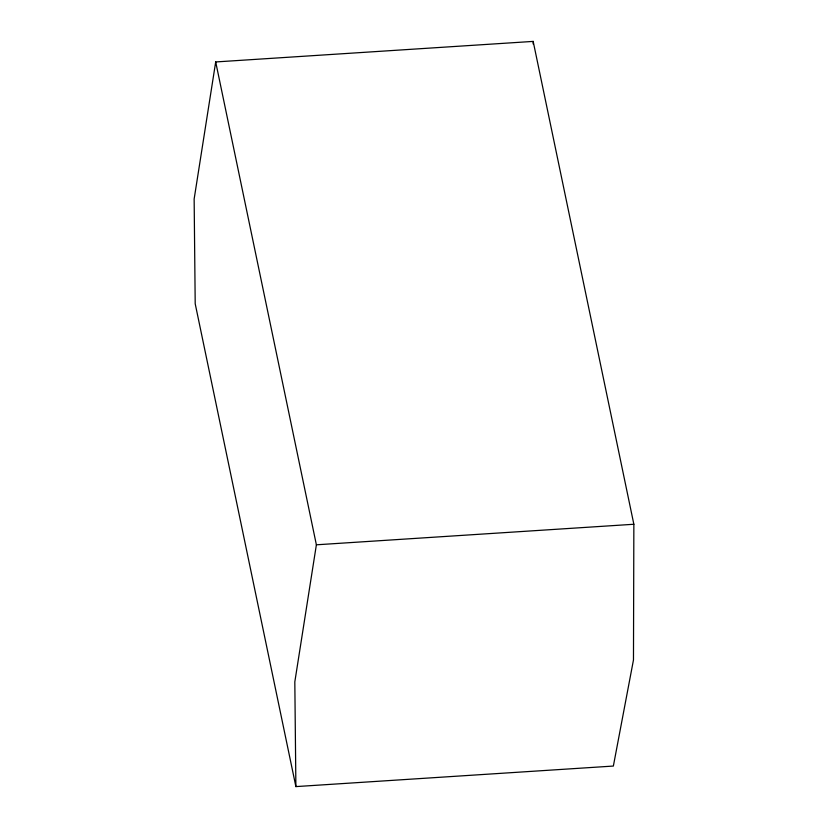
<?xml version="1.0" encoding="UTF-8"?>
<svg xmlns="http://www.w3.org/2000/svg" width="828" height="828" viewBox="0 0 828 828"><rect width="100%" height="100%" fill="white"/><g stroke="black" fill="none" stroke-linecap="round" stroke-linejoin="round"><path stroke-width="1.24" d="M533.17 43.987L533.18 41.4L215.694 61.945L194.145 198.999L195.201 303.741L295.886 786.6L613.362 766.055L633.472 659.947L633.855 524.259L533.18 41.4M215.694 61.945L316.379 544.803L294.82 681.858L295.886 786.6M316.379 544.803L633.855 524.259"/></g></svg>
